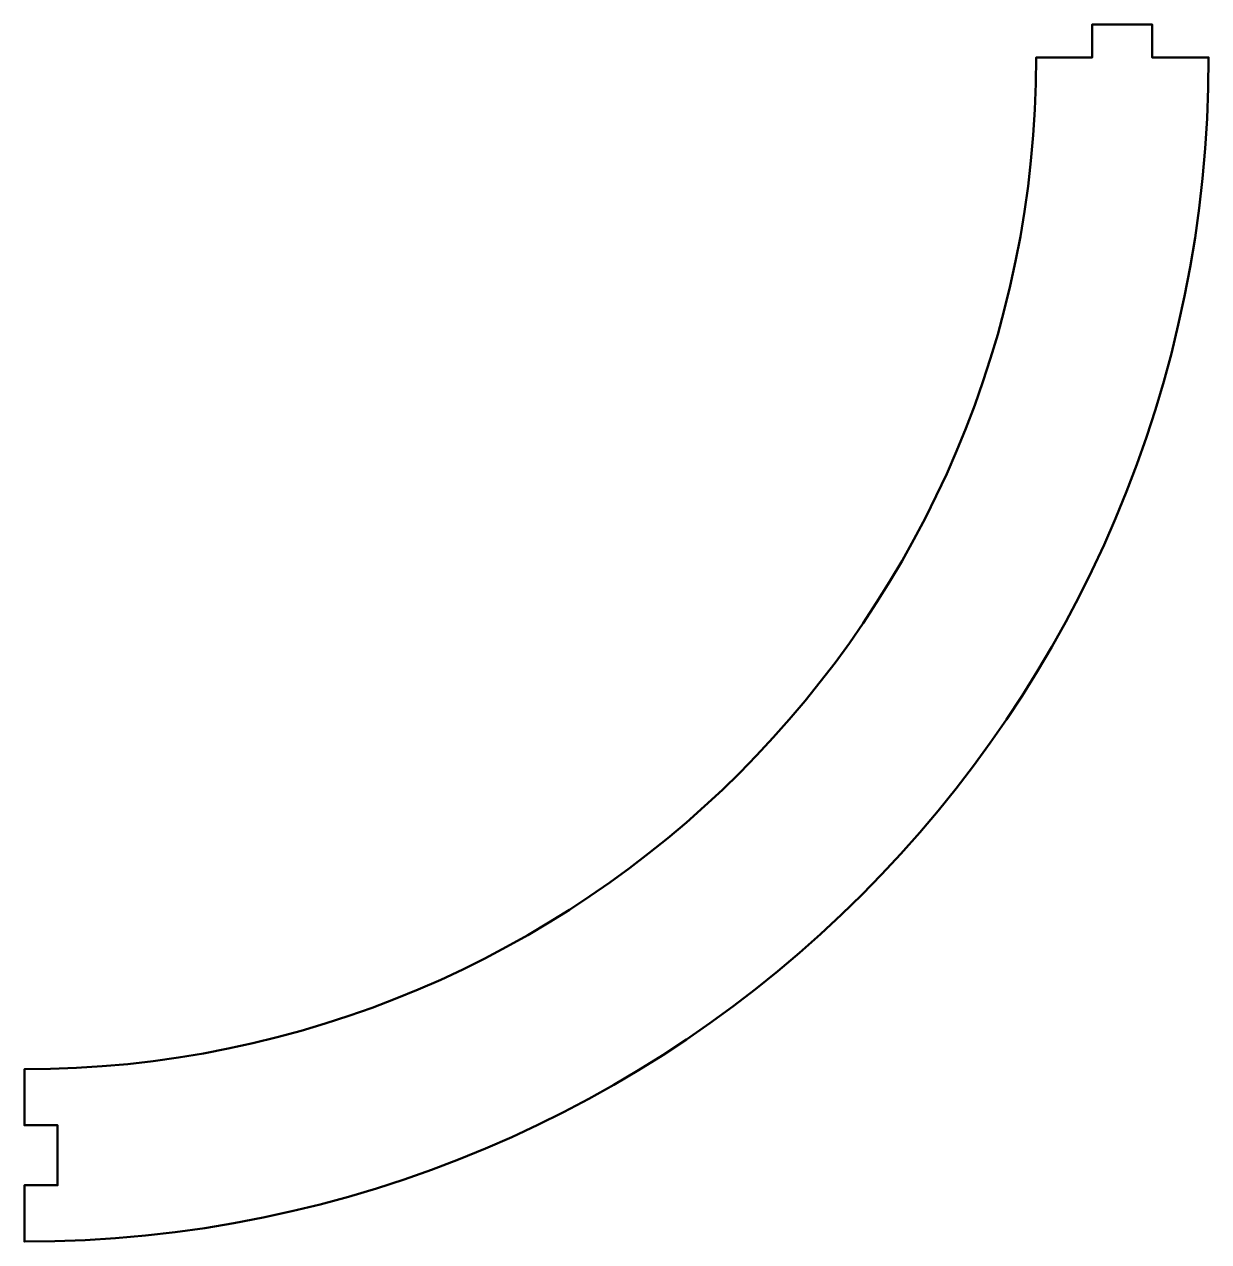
# Model space of a CAD drawing. Header units: inches. Extents: x 0.37 to 6.61, y -6.58 to -0.17.
import ezdxf

# ---------------------------------------------------------------- set-up
doc = ezdxf.new("R2010")
doc.units = ezdxf.units.IN
doc.header["$MEASUREMENT"] = 0
doc.layers.add('Layer 1', color=7, linetype='Continuous')

msp = doc.modelspace()

# ---------------------------------------------------------------- linework, layer by layer
at = {"layer": 'Layer 1', "color": 18, "lineweight": 50, "true_color": 0x010101}
msp.add_open_spline([(5.9933, -0.1705), (5.9933, -0.1705), (5.9933, -0.3444), (5.9933, -0.3444), (5.9933, -0.3444), (5.6982, -0.3444), (5.6982, -0.3444), (5.6966, -3.2842), (3.3139, -5.6669), (0.3742, -5.6686), (0.3742, -5.6686), (0.3742, -5.9628), (0.3742, -5.9628), (0.3742, -5.9628), (0.5491, -5.9628), (0.5491, -5.9628), (0.5491, -5.9628), (0.5491, -6.2786), (0.5491, -6.2786), (0.5491, -6.2786), (0.3742, -6.2786), (0.3742, -6.2786), (0.3742, -6.2786), (0.3742, -6.5756), (0.3742, -6.5756), (3.8156, -6.5756), (6.6053, -3.7858), (6.6053, -0.3444), (6.6053, -0.3444), (6.3074, -0.3444), (6.3074, -0.3444), (6.3074, -0.3444), (6.3074, -0.1705), (6.3074, -0.1705), (6.3074, -0.1705), (5.9933, -0.1705), (5.9933, -0.1705), (5.9933, -0.1705), (5.9933, -0.1705), (5.9933, -0.1705)], degree=3, knots=[0, 0, 0, 0, 1, 1, 1, 2, 2, 2, 3, 3, 3, 4, 4, 4, 5, 5, 5, 6, 6, 6, 7, 7, 7, 8, 8, 8, 9, 9, 9, 10, 10, 10, 11, 11, 11, 12, 12, 12, 13, 13, 13, 13], dxfattribs=at)

doc.saveas('drawing.dxf')
